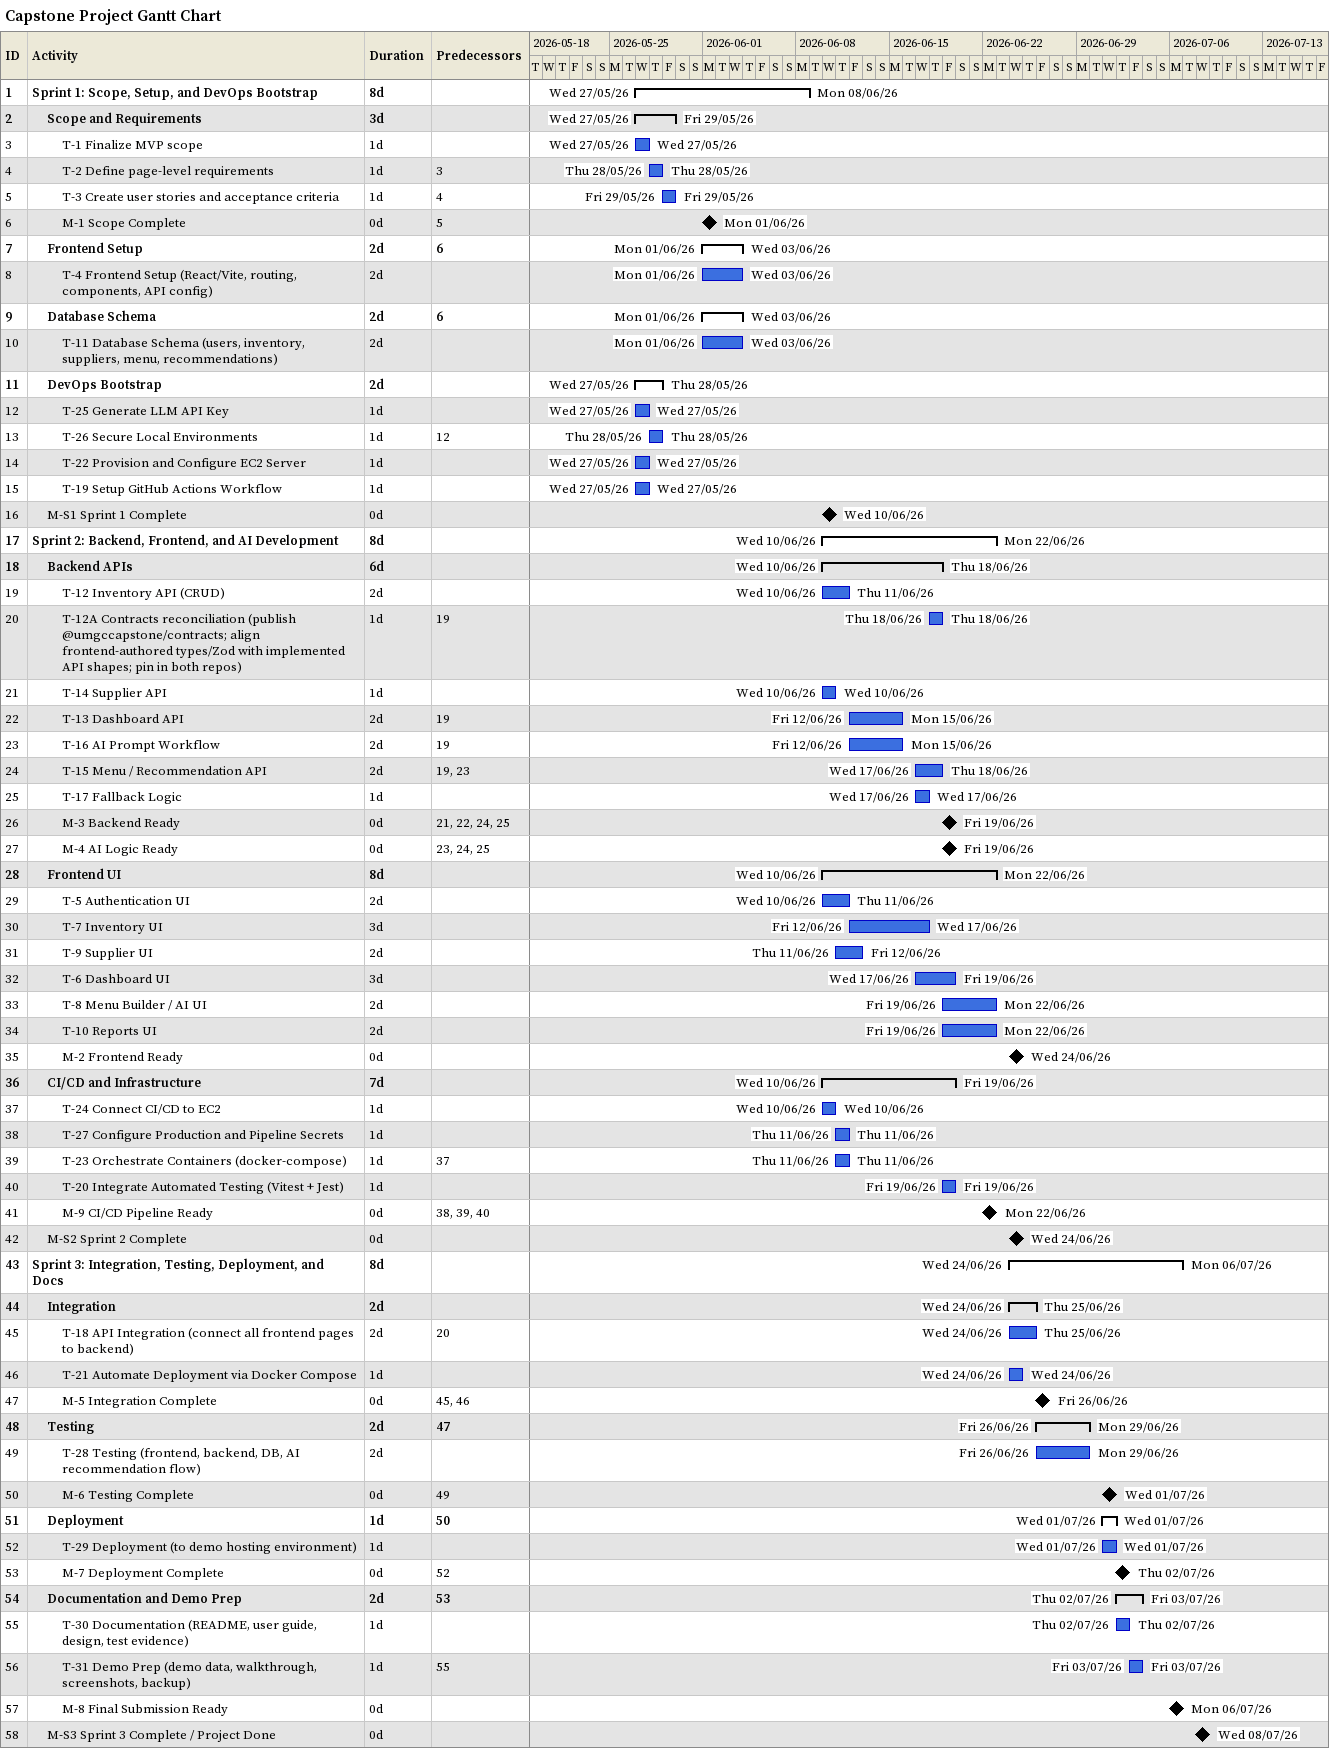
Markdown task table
Capstone Project Gantt Chart

| ID | Level | Task | Duration | Start | Finish | Predecessors |
|---|---|---|---|---|---|---|
| 1 | 1 | **Sprint 1: Scope, Setup, and DevOps Bootstrap** | 8d | 2026-05-27 | 2026-06-08 |  |
| 2 | 2 | **Scope and Requirements** | 3d | 2026-05-27 | 2026-05-29 |  |
| 3 | 3 | T-1 Finalize MVP scope | 1d | 2026-05-27 | 2026-05-27 |  |
| 4 | 3 | T-2 Define page-level requirements | 1d | 2026-05-28 | 2026-05-28 | 3 |
| 5 | 3 | T-3 Create user stories and acceptance criteria | 1d | 2026-05-29 | 2026-05-29 | 4 |
| 6 | 3 | M-1 Scope Complete | 0d | 2026-06-01 | 2026-06-01 | 5 |
| 7 | 2 | **Frontend Setup** | 2d | 2026-06-01 | 2026-06-03 | 6 |
| 8 | 3 | T-4 Frontend Setup (React/Vite, routing, components, API config) | 2d | 2026-06-01 | 2026-06-03 |  |
| 9 | 2 | **Database Schema** | 2d | 2026-06-01 | 2026-06-03 | 6 |
| 10 | 3 | T-11 Database Schema (users, inventory, suppliers, menu, recommendations) | 2d | 2026-06-01 | 2026-06-03 |  |
| 11 | 2 | **DevOps Bootstrap** | 2d | 2026-05-27 | 2026-05-28 |  |
| 12 | 3 | T-25 Generate LLM API Key | 1d | 2026-05-27 | 2026-05-27 |  |
| 13 | 3 | T-26 Secure Local Environments | 1d | 2026-05-28 | 2026-05-28 | 12 |
| 14 | 3 | T-22 Provision and Configure EC2 Server | 1d | 2026-05-27 | 2026-05-27 |  |
| 15 | 3 | T-19 Setup GitHub Actions Workflow | 1d | 2026-05-27 | 2026-05-27 |  |
| 16 | 2 | M-S1 Sprint 1 Complete | 0d | 2026-06-10 | 2026-06-10 |  |
| 17 | 1 | **Sprint 2: Backend, Frontend, and AI Development** | 8d | 2026-06-10 | 2026-06-22 |  |
| 18 | 2 | **Backend APIs** | 6d | 2026-06-10 | 2026-06-18 |  |
| 19 | 3 | T-12 Inventory API (CRUD) | 2d | 2026-06-10 | 2026-06-11 |  |
| 20 | 3 | T-12A Contracts reconciliation (publish @umgccapstone/contracts; align frontend-authored types/Zod with implemented API shapes; pin in both repos) | 1d | 2026-06-18 | 2026-06-18 | 19 |
| 21 | 3 | T-14 Supplier API | 1d | 2026-06-10 | 2026-06-10 |  |
| 22 | 3 | T-13 Dashboard API | 2d | 2026-06-12 | 2026-06-15 | 19 |
| 23 | 3 | T-16 AI Prompt Workflow | 2d | 2026-06-12 | 2026-06-15 | 19 |
| 24 | 3 | T-15 Menu / Recommendation API | 2d | 2026-06-17 | 2026-06-18 | 19, 23 |
| 25 | 3 | T-17 Fallback Logic | 1d | 2026-06-17 | 2026-06-17 |  |
| 26 | 3 | M-3 Backend Ready | 0d | 2026-06-19 | 2026-06-19 | 21, 22, 24, 25 |
| 27 | 3 | M-4 AI Logic Ready | 0d | 2026-06-19 | 2026-06-19 | 23, 24, 25 |
| 28 | 2 | **Frontend UI** | 8d | 2026-06-10 | 2026-06-22 |  |
| 29 | 3 | T-5 Authentication UI | 2d | 2026-06-10 | 2026-06-11 |  |
| 30 | 3 | T-7 Inventory UI | 3d | 2026-06-12 | 2026-06-17 |  |
| 31 | 3 | T-9 Supplier UI | 2d | 2026-06-11 | 2026-06-12 |  |
| 32 | 3 | T-6 Dashboard UI | 3d | 2026-06-17 | 2026-06-19 |  |
| 33 | 3 | T-8 Menu Builder / AI UI | 2d | 2026-06-19 | 2026-06-22 |  |
| 34 | 3 | T-10 Reports UI | 2d | 2026-06-19 | 2026-06-22 |  |
| 35 | 3 | M-2 Frontend Ready | 0d | 2026-06-24 | 2026-06-24 |  |
| 36 | 2 | **CI/CD and Infrastructure** | 7d | 2026-06-10 | 2026-06-19 |  |
| 37 | 3 | T-24 Connect CI/CD to EC2 | 1d | 2026-06-10 | 2026-06-10 |  |
| 38 | 3 | T-27 Configure Production and Pipeline Secrets | 1d | 2026-06-11 | 2026-06-11 |  |
| 39 | 3 | T-23 Orchestrate Containers (docker-compose) | 1d | 2026-06-11 | 2026-06-11 | 37 |
| 40 | 3 | T-20 Integrate Automated Testing (Vitest + Jest) | 1d | 2026-06-19 | 2026-06-19 |  |
| 41 | 3 | M-9 CI/CD Pipeline Ready | 0d | 2026-06-22 | 2026-06-22 | 38, 39, 40 |
| 42 | 2 | M-S2 Sprint 2 Complete | 0d | 2026-06-24 | 2026-06-24 |  |
| 43 | 1 | **Sprint 3: Integration, Testing, Deployment, and Docs** | 8d | 2026-06-24 | 2026-07-06 |  |
| 44 | 2 | **Integration** | 2d | 2026-06-24 | 2026-06-25 |  |
| 45 | 3 | T-18 API Integration (connect all frontend pages to backend) | 2d | 2026-06-24 | 2026-06-25 | 20 |
| 46 | 3 | T-21 Automate Deployment via Docker Compose | 1d | 2026-06-24 | 2026-06-24 |  |
| 47 | 3 | M-5 Integration Complete | 0d | 2026-06-26 | 2026-06-26 | 45, 46 |
| 48 | 2 | **Testing** | 2d | 2026-06-26 | 2026-06-29 | 47 |
| 49 | 3 | T-28 Testing (frontend, backend, DB, AI recommendation flow) | 2d | 2026-06-26 | 2026-06-29 |  |
| 50 | 3 | M-6 Testing Complete | 0d | 2026-07-01 | 2026-07-01 | 49 |
| 51 | 2 | **Deployment** | 1d | 2026-07-01 | 2026-07-01 | 50 |
| 52 | 3 | T-29 Deployment (to demo hosting environment) | 1d | 2026-07-01 | 2026-07-01 |  |
| 53 | 3 | M-7 Deployment Complete | 0d | 2026-07-02 | 2026-07-02 | 52 |
| 54 | 2 | **Documentation and Demo Prep** | 2d | 2026-07-02 | 2026-07-03 | 53 |
| 55 | 3 | T-30 Documentation (README, user guide, design, test evidence) | 1d | 2026-07-02 | 2026-07-02 |  |
| 56 | 3 | T-31 Demo Prep (demo data, walkthrough, screenshots, backup) | 1d | 2026-07-03 | 2026-07-03 | 55 |
| 57 | 3 | M-8 Final Submission Ready | 0d | 2026-07-06 | 2026-07-06 |  |
| 58 | 2 | M-S3 Sprint 3 Complete / Project Done | 0d | 2026-07-08 | 2026-07-08 |  |
